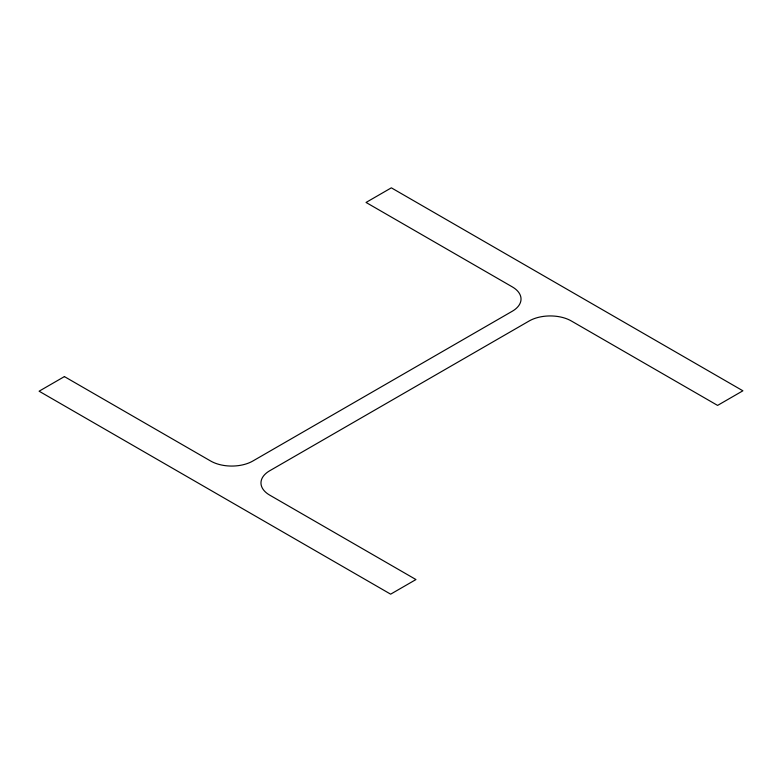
<?xml version="1.0" encoding="UTF-8"?>
<svg xmlns="http://www.w3.org/2000/svg" width="782" height="782" viewBox="0 0 782 782"><rect width="100%" height="100%" fill="white"/><g stroke="black" fill="none" stroke-linecap="round" stroke-linejoin="round"><path stroke-width="1.17" d="M64.407 376.592L39.1 391.205L390.648 594.164L415.956 579.55L269.712 495.123A29.833 17.224 0 0 1 269.712 470.764L529.16 320.982A29.833 17.224 0 0 1 571.349 320.982L717.593 405.408L742.9 390.795L391.352 187.836L366.044 202.45L512.288 286.877A29.833 17.224 0 0 1 512.288 311.236L252.84 461.018A29.833 17.224 0 0 1 210.651 461.018L64.407 376.592"/></g></svg>
